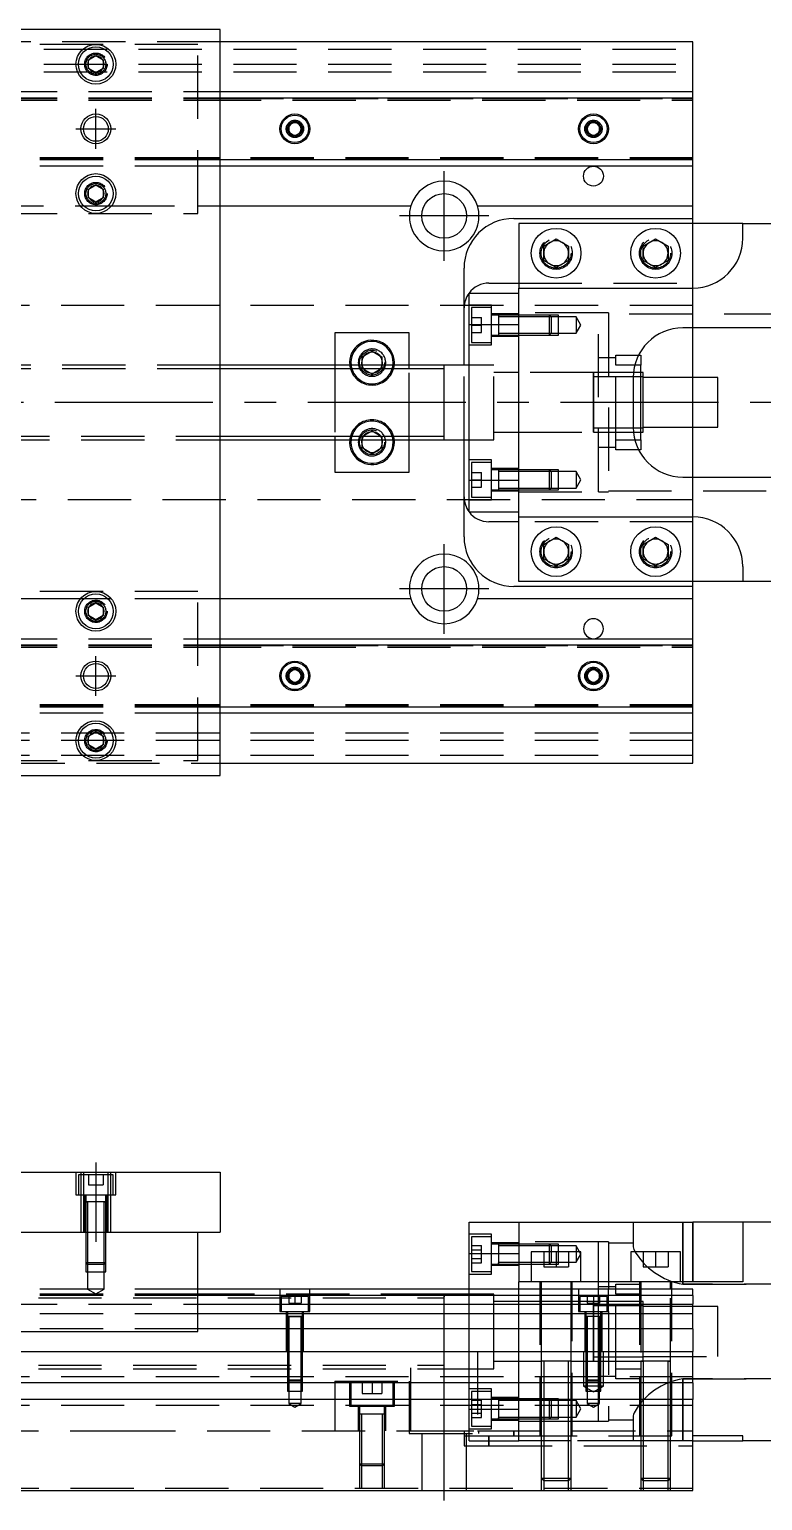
# Model space of a CAD drawing. Extents: x -11 to 542, y -256 to 77.
# Drawn here: x 206.6 to 354, y -220.8 to 75 of the extents above; entities that cross this region are included whole.
import ezdxf

# ---------------------------------------------------------------- set-up
doc = ezdxf.new("R2010")
doc.units = 0
doc.linetypes.add('CENTER', pattern=[50.8, 31.75, -6.35, 6.35, -6.35])
doc.linetypes.add('DASHED', pattern=[19.05, 12.7, -6.35])
doc.layers.get('0').update_dxf_attribs({"linetype": 'CONTINUOUS'})
doc.layers.add('CENTER', color=1, linetype='CENTER')

msp = doc.modelspace()

# ---------------------------------------------------------------- linework, layer by layer
at = {"color": 7, "linetype": 'CONTINUOUS'}
for p, q in [((245, 75), (95, 75)), ((245, -75), (245, 75)), ((340, 72.5), (245, 72.5)), ((340, 62.5), (340, 72.5)), ((218.5, 68.866026), (220, 69.73205)), ((218.5, 67.133974), (218.5, 68.866026)), ((220, 69.73205), (221.5, 68.866026)), ((221.5, 68.866026), (221.5, 67.133974)), ((220, 66.26795), (218.5, 67.133974)), ((221.5, 67.133974), (220, 66.26795)), ((245, 62.5), (340, 62.5)), ((340, 61.247728), (340, 62.5)), ((245, 61.247728), (340, 61.247728)), ((340, 48.752272), (340, 61.247728)), ((258.75, 55.721688), (260, 56.443376)), ((260, 56.443376), (261.25, 55.721688)), ((318.75, 55.721688), (320, 56.443376)), ((320, 56.443376), (321.25, 55.721688)), ((258.75, 54.278312), (258.75, 55.721688)), ((260, 53.556624), (258.75, 54.278312)), ((261.25, 54.278312), (260, 53.556624)), ((261.25, 55.721688), (261.25, 54.278312)), ((318.75, 54.278312), (318.75, 55.721688)), ((320, 53.556624), (318.75, 54.278312)), ((321.25, 54.278312), (320, 53.556624)), ((321.25, 55.721688), (321.25, 54.278312)), ((340, 48.752272), (245, 48.752272)), ((340, 47.5), (245, 47.5)), ((340, 47.5), (340, 48.752272)), ((340, 39.5), (340, 47.5)), ((218.5, 42.866026), (220, 43.73205)), ((218.5, 41.133974), (218.5, 42.866026)), ((220, 43.73205), (221.5, 42.866026)), ((221.5, 42.866026), (221.5, 41.133974)), ((220, 40.26795), (218.5, 41.133974)), ((221.5, 41.133974), (220, 40.26795)), ((245, 39.5), (283.291796, 39.5)), ((296.708204, 39.5), (340, 39.5)), ((340, 37), (340, 39.5)), ((304, 37), (340, 37)), ((305, 36), (305, 23)), ((350, 36), (305, 36)), ((340, 36), (340, 37)), ((350, 33), (350, 36)), ((350, 36), (373, 36)), ((310, 31.443376), (312.5, 32.886752)), ((312.5, 32.886752), (315, 31.443376)), ((330, 31.443376), (332.5, 32.886752)), ((332.5, 32.886752), (335, 31.443376)), ((310, 28.556624), (310, 31.443376)), ((315, 31.443376), (315, 28.556624)), ((330, 28.556624), (330, 31.443376)), ((335, 31.443376), (335, 28.556624)), ((294, 7.5), (294, 27)), ((312.5, 27.113248), (310, 28.556624)), ((315, 28.556624), (312.5, 27.113248)), ((332.5, 27.113248), (330, 28.556624)), ((335, 28.556624), (332.5, 27.113248)), ((299, 24), (305, 24)), ((295, 22), (305, 22)), ((295, 15.652476), (295, 22)), ((305, 15.652476), (305, 23)), ((305, 23), (340, 23)), ((295, 15.652476), (305, 15.652476)), ((295, -15.652476), (295, 15.652476)), ((305, -15.652476), (305, 15.652476)), ((305, -15.652476), (305, 15.652476)), ((363, 15), (338, 15)), ((340, 5), (340, 15)), ((283, 14), (268, 14)), ((268, 14), (268, 7.5)), ((283, 7.5), (283, 14)), ((273.5, 9.1547), (275.5, 10.309402)), ((273.5, 7.5), (273.5, 9.1547)), ((275.5, 10.309402), (277.5, 9.1547)), ((277.5, 9.1547), (277.5, 7.5)), ((329.069714, 9.5), (329.5, 9.5)), ((329.5, 9.5), (329.5, 7.5)), ((290, 7.5), (245, 7.5)), ((290, 7.5), (289.995, 7.5)), ((290, -7.500006), (290, 7.500006)), ((290.005, 7.5), (290, 7.5)), ((295, 7.5), (290, 7.5)), ((290, -6.951128), (290, 6.951128)), ((329.5, 7.5), (328.317542, 7.5)), ((329.5, -7.5), (329.5, 7.5)), ((330, 6), (329.5, 6)), ((330, -6), (330, 6)), ((328, 5), (328, -5)), ((329.5, 5.125), (328.000782, 5.125)), ((330, 5.125), (329.5, 5.125)), ((345, 5), (330, 5)), ((345, -5), (345, 5)), ((328.000782, -5.125), (329.5, -5.125)), ((329.5, -5.125), (330, -5.125)), ((330, -5), (345, -5)), ((340, -15), (340, -5)), ((245, -7.5), (290, -7.5)), ((268, -7.5), (268, -14)), ((273.5, -9.1547), (273.5, -7.5)), ((277.5, -7.5), (277.5, -9.1547)), ((283, -14), (283, -7.5)), ((289.995, -7.5), (290, -7.5)), ((290, -7.5), (290.005, -7.5)), ((290, -7.5), (295, -7.5)), ((294, -27), (294, -7.5)), ((328.317542, -7.5), (329.5, -7.5)), ((329.5, -6), (330, -6)), ((329.5, -7.5), (329.5, -9.5)), ((275.5, -10.309402), (273.5, -9.1547)), ((277.5, -9.1547), (275.5, -10.309402)), ((329.5, -9.5), (329.069714, -9.5)), ((268, -14), (283, -14)), ((295, -15.652476), (305, -15.652476)), ((295, -22), (295, -15.652476)), ((305, -23), (305, -15.652476)), ((338, -15), (363, -15)), ((295, -22), (305, -22)), ((305, -23), (340, -23)), ((305, -36), (305, -23)), ((305, -24), (299, -24)), ((310, -28.556624), (312.5, -27.113248)), ((310, -31.443376), (310, -28.556624)), ((312.5, -27.113248), (315, -28.556624)), ((315, -28.556624), (315, -31.443376)), ((330, -28.556624), (332.5, -27.113248)), ((330, -31.443376), (330, -28.556624)), ((332.5, -27.113248), (335, -28.556624)), ((335, -28.556624), (335, -31.443376)), ((312.5, -32.886752), (310, -31.443376)), ((315, -31.443376), (312.5, -32.886752)), ((332.5, -32.886752), (330, -31.443376)), ((335, -31.443376), (332.5, -32.886752)), ((350, -33), (350, -36)), ((340, -37), (304, -37)), ((350, -36), (305, -36)), ((340, -37), (340, -36)), ((340, -39.5), (340, -37)), ((373, -36), (350, -36)), ((218.5, -41.133974), (220, -40.26795)), ((218.5, -42.866026), (218.5, -41.133974)), ((220, -40.26795), (221.5, -41.133974)), ((221.5, -41.133974), (221.5, -42.866026)), ((283.291796, -39.5), (245, -39.5)), ((340, -39.5), (296.708204, -39.5)), ((340, -47.5), (340, -39.5)), ((220, -43.73205), (218.5, -42.866026)), ((221.5, -42.866026), (220, -43.73205)), ((245, -47.5), (340, -47.5)), ((245, -48.752272), (340, -48.752272)), ((340, -48.752272), (340, -47.5)), ((340, -61.247728), (340, -48.752272)), ((258.75, -54.278312), (260, -53.556624)), ((258.75, -55.721688), (258.75, -54.278312)), ((260, -56.443376), (258.75, -55.721688)), ((260, -53.556624), (261.25, -54.278312)), ((261.25, -55.721688), (260, -56.443376)), ((261.25, -54.278312), (261.25, -55.721688)), ((318.75, -54.278312), (320, -53.556624)), ((318.75, -55.721688), (318.75, -54.278312)), ((320, -56.443376), (318.75, -55.721688)), ((320, -53.556624), (321.25, -54.278312)), ((321.25, -55.721688), (320, -56.443376)), ((321.25, -54.278312), (321.25, -55.721688)), ((340, -61.247728), (245, -61.247728)), ((340, -62.5), (340, -61.247728)), ((340, -62.5), (245, -62.5)), ((340, -72.5), (340, -62.5)), ((218.5, -67.133974), (220, -66.26795)), ((218.5, -68.866026), (218.5, -67.133974)), ((220, -66.26795), (221.5, -67.133974)), ((221.5, -67.133974), (221.5, -68.866026)), ((220, -69.73205), (218.5, -68.866026)), ((221.5, -68.866026), (220, -69.73205)), ((245, -72.5), (340, -72.5)), ((95, -75), (245, -75)), ((95, -154.8), (245, -154.8)), ((245, -154.8), (245, -166.8)), ((295, -164.8), (305, -164.8)), ((295, -171.147524), (295, -164.8)), ((305, -164.8), (305, -176.8)), ((305, -164.8), (340, -164.8)), ((340, -176.8), (340, -164.8)), ((350, -164.8), (340, -164.8)), ((350, -164.8), (350, -176.8)), ((373, -164.8), (350, -164.8)), ((95, -166.8), (245, -166.8)), ((240.5, -186.8), (240.5, -166.8)), ((295, -171.147524), (305, -171.147524)), ((295, -178.3), (295, -171.147524)), ((317.5, -170.8), (307.5, -170.8)), ((307.5, -170.8), (307.5, -176.8)), ((317.5, -176.8), (317.5, -170.8)), ((337.5, -170.8), (327.5, -170.8)), ((327.5, -170.8), (327.5, -176.8)), ((337.5, -176.8), (337.5, -170.8)), ((305, -178.3), (305, -176.8)), ((350, -176.8), (305, -176.8)), ((340, -178.3), (240.5, -178.3)), ((340, -179.552272), (240.5, -179.552272)), ((290, -186.8), (290, -179.299994)), ((290, -194.300006), (290, -179.299994)), ((290, -190.8), (290, -180.05)), ((340, -179.552272), (340, -178.3)), ((340, -179.552272), (340, -181.32668)), ((240.5, -181.32668), (340, -181.32668)), ((340, -183.223076), (240.5, -183.223076)), ((320, -186.8), (320, -180.799994)), ((320, -192.800006), (320, -180.799994)), ((320, -181.675), (320, -182.8)), ((321, -181.675), (320, -181.675)), ((322.75, -181.675), (321, -181.675)), ((324.5, -181.675), (322.75, -181.675)), ((329.5, -181.675), (324.5, -181.675)), ((330, -181.675), (329.5, -181.675)), ((340, -183.223076), (340, -181.32668)), ((340, -186.277372), (340, -183.223076)), ((340, -186.277372), (240.5, -186.277372)), ((340, -186.277372), (340, -190.8)), ((199.5, -186.8), (240.5, -186.8)), ((0, -190.8), (340, -190.8)), ((290, -193.55), (290, -190.8)), ((320, -191.925), (330, -191.925)), ((340, -197.1), (340, -190.8)), ((290, -194.300006), (290, -193.55)), ((335.500006, -192.8), (329.499994, -192.8)), ((335.500006, -192.8), (329.499994, -192.8)), ((340, -197.1), (0, -197.1)), ((340, -197.1), (340, -200.5)), ((340, -200.5), (0, -200.5)), ((340, -218.8), (340, -200.5)), ((350, -207.8), (340, -207.8)), ((340, -208.8), (350, -208.8)), ((350, -208.8), (350, -207.8)), ((373, -208.8), (350, -208.8)), ((0, -218.8), (340, -218.8))]:
    msp.add_line(p, q, dxfattribs=at)
at = {"color": 3, "linetype": 'DASHED'}
for p, q in [((0, 71), (340, 71)), ((245, 72.5), (181.999994, 72.5)), ((240.5, 72), (199.5, 72)), ((240.5, 38), (240.5, 72)), ((221.973226, 68.326156), (222, 68)), ((0, 68), (340, 68)), ((0, 66.5), (340, 66.5)), ((199.5, 62.5), (240.5, 62.5)), ((240.5, 62.5), (245, 62.5)), ((199.5, 61.247728), (240.5, 61.247728)), ((199.5, 61.1147), (240.5, 61.1147)), ((199.5, 61.1), (240.5, 61.1)), ((199.5, 60.8), (240.5, 60.8)), ((240.5, 61.247728), (245, 61.247728)), ((240.5, 61.1147), (245, 61.1147)), ((240.5, 61.1), (340, 61.1)), ((240.5, 60.8), (340, 60.8)), ((245, 61.1147), (340, 61.1147)), ((261.477374, 55.25955), (261.5, 55)), ((318.5, 55), (318.52041, 55.24661)), ((240.5, 49.2), (199.5, 49.2)), ((240.5, 48.9), (199.5, 48.9)), ((240.5, 48.8853), (199.5, 48.8853)), ((240.5, 48.752272), (199.5, 48.752272)), ((240.5, 47.5), (199.5, 47.5)), ((340, 49.2), (240.5, 49.2)), ((340, 48.9), (240.5, 48.9)), ((245, 48.8853), (240.5, 48.8853)), ((245, 48.752272), (240.5, 48.752272)), ((245, 47.5), (240.5, 47.5)), ((340, 48.8853), (245, 48.8853)), ((218, 42), (218.030168, 42.346066)), ((177.745967, 39.5), (216.877502, 39.5)), ((216.877502, 39.5), (217.55051, 39.5)), ((217.55051, 39.5), (222.44949, 39.5)), ((222.44949, 39.5), (223.122498, 39.5)), ((223.122498, 39.5), (240.5, 39.5)), ((240.5, 39.5), (245, 39.5)), ((199.5, 38), (240.5, 38)), ((340, 24), (340, 36)), ((309.5, 30), (309.520026, 30.346056)), ((329.5, 30), (329.520026, 30.346056)), ((305, 24), (340, 24)), ((340, 23), (340, 24)), ((305, 15.652476), (305, 22)), ((340, 15), (340, 23)), ((340, 19.5), (61.969694, 19.5)), ((299.5, 19.55635), (295, 19.55635)), ((295.5, 19.05635), (295.5, 12.05635)), ((299.5, 19.05635), (295.5, 19.05635)), ((299.5, 11.55635), (299.5, 19.55635)), ((305, 17.80635), (299.5, 17.80635)), ((321, 18), (305, 18)), ((321, -18), (321, 18)), ((323, 18), (321, 18)), ((323, 18), (323, -18)), ((378, 17.75), (323, 17.75)), ((295.5, 17.05635), (297.5, 17.05635)), ((295.5, 15.55635), (297.5, 15.55635)), ((297.5, 15.55635), (297.5, 17.05635)), ((297.5, 14.05635), (297.5, 15.55635)), ((300.9, 17.55635), (299.5, 17.55635)), ((300.9, 17.55635), (300.895, 17.55635)), ((300.9, 17.556354), (300.9, 13.556344)), ((300.9, 17.556354), (300.9, 13.556344)), ((300.9, 17.55635), (300.9, 17.339888)), ((300.905, 17.55635), (300.9, 17.55635)), ((305, 17.55635), (300.9, 17.55635)), ((300.9, 17.339888), (300.9, 13.77281)), ((305, 17.20635), (300.9, 17.20635)), ((311.15, 17.55635), (305, 17.55635)), ((311.150006, 17.556344), (305, 17.556344)), ((311.5, 17.20635), (305, 17.20635)), ((311.15, 13.55635), (311.15, 17.55635)), ((311.5, 17.20635), (311.15, 17.55635)), ((313, 17.556344), (311.150006, 17.556344)), ((311.5, 17.20635), (311.5, 13.90635)), ((313, 17.20635), (311.5, 17.20635)), ((313, 13.556354), (313, 17.556344)), ((316.5, 17.20635), (313, 17.20635)), ((316.5, 17.20635), (316.5, 13.90635)), ((317.452628, 15.55635), (316.5, 17.20635)), ((316.5, 13.90635), (317.452628, 15.55635)), ((295.5, 14.05635), (297.5, 14.05635)), ((295.5, 12.05635), (299.5, 12.05635)), ((299.5, 13.55635), (300.9, 13.55635)), ((299.5, 13.30635), (305, 13.30635)), ((300.895, 13.55635), (300.9, 13.55635)), ((300.9, 13.90635), (305, 13.90635)), ((300.9, 13.77281), (300.9, 13.55635)), ((300.9, 13.55635), (300.905, 13.55635)), ((300.9, 13.55635), (305, 13.55635)), ((305, 13.90635), (311.5, 13.90635)), ((305, 13.556354), (311.150006, 13.556354)), ((305, 13.55635), (311.15, 13.55635)), ((311.15, 13.55635), (311.5, 13.90635)), ((311.150006, 13.556354), (313, 13.556354)), ((311.5, 13.90635), (313, 13.90635)), ((313, 13.90635), (316.5, 13.90635)), ((295, 11.55635), (299.5, 11.55635)), ((324.5, 9), (321, 9)), ((324.5, 9.5), (329.069714, 9.5)), ((324.5, 7.5), (324.5, 9.5)), ((245, 7.5), (198, 7.5)), ((245, 6.75), (198, 6.75)), ((268, 7.5), (268, 6.75)), ((268, 6.75), (268, -6.75)), ((273, 8), (273.018502, 8.303588)), ((273.5, 6.8453), (273.5, 7.5)), ((273.665064, 6.75), (273.5, 6.8453)), ((275.5, 5.690598), (273.665064, 6.75)), ((277.334936, 6.75), (275.5, 5.690598)), ((277.5, 6.8453), (277.334936, 6.75)), ((277.5, 7.5), (277.5, 6.8453)), ((283, 6.75), (283, 7.5)), ((283, -6.75), (283, 6.75)), ((290, 6.951128), (290, 7.5)), ((294, -7.5), (294, 7.5)), ((300, 7.5), (295, 7.5)), ((300, -7.5), (300, 7.5)), ((305, 6), (300, 6)), ((320.005, 6), (305, 6)), ((328.050126, 6), (319.995, 6)), ((320, -6.000006), (320, 6.000006)), ((320, 5.325034), (320, 6)), ((320, 6), (320, -5.999164)), ((324.5, -7.5), (324.5, 7.5)), ((328.317542, 7.5), (324.5, 7.5)), ((329.5, 6), (328.050126, 6)), ((328.000782, 5.125), (320, 5.125)), ((340, -5), (340, 5)), ((273.665064, -6.75), (275.5, -5.690598)), ((275.5, -5.690598), (277.334936, -6.75)), ((320, -5.125), (328.000782, -5.125)), ((320, -6), (320, -5.325218)), ((198, -6.75), (245, -6.75)), ((198, -7.5), (245, -7.5)), ((268, -6.75), (268, -7.5)), ((273, -8), (273.018502, -7.696412)), ((273.5, -6.8453), (273.665064, -6.75)), ((273.5, -7.5), (273.5, -6.8453)), ((277.334936, -6.75), (277.5, -6.8453)), ((277.5, -6.8453), (277.5, -7.5)), ((283, -7.5), (283, -6.75)), ((290, -7.5), (290, -6.951128)), ((295, -7.5), (300, -7.5)), ((300, -6), (305, -6)), ((305, -6), (320.005, -6)), ((319.995, -6), (328.050126, -6)), ((320, -5.999164), (320, -6)), ((324.5, -7.5), (328.317542, -7.5)), ((324.5, -9.5), (324.5, -7.5)), ((328.050126, -6), (329.5, -6)), ((299.5, -11.55635), (295, -11.55635)), ((299.5, -19.55635), (299.5, -11.55635)), ((321, -9), (324.5, -9)), ((329.069714, -9.5), (324.5, -9.5)), ((295.5, -12.05635), (295.5, -19.05635)), ((299.5, -12.05635), (295.5, -12.05635)), ((295.5, -14.05635), (297.5, -14.05635)), ((297.5, -15.55635), (297.5, -14.05635)), ((305, -13.30635), (299.5, -13.30635)), ((300.9, -13.55635), (299.5, -13.55635)), ((300.9, -13.55635), (300.895, -13.55635)), ((300.9, -13.556344), (300.9, -17.556354)), ((300.9, -13.556344), (300.9, -17.556354)), ((300.9, -13.55635), (300.9, -13.77281)), ((300.905, -13.55635), (300.9, -13.55635)), ((305, -13.55635), (300.9, -13.55635)), ((300.9, -13.77281), (300.9, -17.339888)), ((305, -13.90635), (300.9, -13.90635)), ((311.15, -13.55635), (305, -13.55635)), ((311.15, -13.556352), (305, -13.556354)), ((311.5, -13.90635), (305, -13.90635)), ((311.15, -17.55635), (311.15, -13.55635)), ((311.5, -13.90635), (311.15, -13.55635)), ((313, -13.556354), (311.15, -13.556352)), ((311.5, -13.90635), (311.5, -17.20635)), ((313, -13.90635), (311.5, -13.90635)), ((313, -17.556344), (313, -13.556354)), ((316.5, -13.90635), (313, -13.90635)), ((316.5, -13.90635), (316.5, -17.20635)), ((317.452628, -15.55635), (316.5, -13.90635)), ((295.5, -15.55635), (297.5, -15.55635)), ((295.5, -17.05635), (297.5, -17.05635)), ((297.5, -17.05635), (297.5, -15.55635)), ((299.5, -17.55635), (300.9, -17.55635)), ((300.895, -17.55635), (300.9, -17.55635)), ((300.9, -17.20635), (305, -17.20635)), ((300.9, -17.339888), (300.9, -17.55635)), ((300.9, -17.55635), (300.905, -17.55635)), ((300.9, -17.55635), (305, -17.55635)), ((305, -22), (305, -15.652476)), ((305, -17.20635), (311.5, -17.20635)), ((305, -17.556344), (311.15, -17.556346)), ((305, -17.55635), (311.15, -17.55635)), ((311.15, -17.55635), (311.5, -17.20635)), ((311.15, -17.556346), (313, -17.556344)), ((311.5, -17.20635), (313, -17.20635)), ((313, -17.20635), (316.5, -17.20635)), ((316.5, -17.20635), (317.452628, -15.55635)), ((340, -23), (340, -15)), ((61.969694, -19.5), (340, -19.5)), ((295, -19.55635), (299.5, -19.55635)), ((295.5, -19.05635), (299.5, -19.05635)), ((299.5, -17.80635), (305, -17.80635)), ((305, -18), (321, -18)), ((321, -18), (323, -18)), ((323, -17.75), (378, -17.75)), ((340, -24), (340, -23)), ((340, -24), (305, -24)), ((340, -36), (340, -24)), ((309.5, -30), (309.520026, -29.653944)), ((329.5, -30), (329.520026, -29.653944)), ((240.5, -38), (199.5, -38)), ((240.5, -72), (240.5, -38)), ((216.877502, -39.5), (177.745967, -39.5)), ((217.55051, -39.5), (216.877502, -39.5)), ((222.44949, -39.5), (217.55051, -39.5)), ((223.122498, -39.5), (222.44949, -39.5)), ((240.5, -39.5), (223.122498, -39.5)), ((245, -39.5), (240.5, -39.5)), ((221.973226, -41.673844), (222, -42)), ((199.5, -47.5), (240.5, -47.5)), ((199.5, -48.752272), (240.5, -48.752272)), ((199.5, -48.8853), (240.5, -48.8853)), ((199.5, -48.9), (240.5, -48.9)), ((199.5, -49.2), (240.5, -49.2)), ((240.5, -47.5), (245, -47.5)), ((240.5, -48.752272), (245, -48.752272)), ((240.5, -48.8853), (245, -48.8853)), ((240.5, -48.9), (340, -48.9)), ((240.5, -49.2), (340, -49.2)), ((245, -48.8853), (340, -48.8853)), ((261.477374, -54.74045), (261.5, -55)), ((321.477374, -54.74045), (321.5, -55)), ((240.5, -60.8), (199.5, -60.8)), ((240.5, -61.1), (199.5, -61.1)), ((240.5, -61.1147), (199.5, -61.1147)), ((240.5, -61.247728), (199.5, -61.247728)), ((340, -60.8), (240.5, -60.8)), ((340, -61.1), (240.5, -61.1)), ((245, -61.1147), (240.5, -61.1147)), ((245, -61.247728), (240.5, -61.247728)), ((340, -61.1147), (245, -61.1147)), ((240.5, -62.5), (199.5, -62.5)), ((245, -62.5), (240.5, -62.5)), ((340, -66.5), (0, -66.5)), ((340, -68), (0, -68)), ((221.973226, -67.673844), (222, -68)), ((340, -71), (0, -71)), ((181.999994, -72.5), (245, -72.5)), ((199.5, -72), (240.5, -72)), ((216, -154.8), (216, -159.3)), ((223.5, -155.3), (216.5, -155.3)), ((216.5, -155.3), (216.5, -159.3)), ((217.000006, -154.8), (217.000006, -155.3)), ((217.000006, -155.3), (217.000006, -159.3)), ((217.5, -154.8), (217.5, -166.8)), ((218.5, -155.3), (218.5, -157.3)), ((220, -155.3), (220, -157.3)), ((221.5, -155.3), (221.5, -157.3)), ((222.5, -166.8), (222.5, -154.8)), ((222.999994, -155.3), (222.999994, -154.8)), ((222.999994, -159.3), (222.999994, -155.3)), ((223.5, -159.3), (223.5, -155.3)), ((224, -159.3), (224, -154.8)), ((216, -159.3), (224, -159.3)), ((217.000006, -159.3), (217.000006, -166.8)), ((217.75, -159.3), (217.75, -166.8)), ((218, -159.3), (218, -160.7)), ((218.5, -157.3), (220, -157.3)), ((220, -157.3), (221.5, -157.3)), ((222, -160.7), (222, -159.3)), ((222.25, -166.8), (222.25, -159.3)), ((222.999994, -166.8), (222.999994, -159.3)), ((222.000006, -160.7), (217.999994, -160.7)), ((222.000006, -160.7), (217.999994, -160.7)), ((222.000006, -160.7), (217.999994, -160.7)), ((222.000006, -160.7), (217.999994, -160.7)), ((218, -160.695), (218, -160.7)), ((218, -160.7), (218.216462, -160.7)), ((218.216708, -160.7), (218, -160.7)), ((218, -160.7), (218, -160.705)), ((218, -160.7), (218, -166.8)), ((221.783332, -160.7), (218.216708, -160.7)), ((218.35, -160.7), (218.35, -166.8)), ((221.65, -166.8), (221.65, -160.7)), ((222, -160.7), (221.783332, -160.7)), ((221.783538, -160.7), (222, -160.7)), ((222, -160.7), (222, -160.695)), ((222, -160.705), (222, -160.7)), ((222, -166.8), (222, -160.7)), ((328, -164.8), (328, -169.768778)), ((338, -177.309874), (338, -164.8)), ((338, -164.8), (338, -176.8)), ((340, -164.8), (340, -176.8)), ((218, -166.8), (218, -172.95)), ((218.000006, -166.8), (218.000006, -172.950006)), ((218.35, -166.8), (218.35, -173.3)), ((221.65, -173.3), (221.65, -166.8)), ((221.999994, -172.950006), (221.999994, -166.8)), ((222, -172.95), (222, -166.8)), ((299.5, -167.24365), (295, -167.24365)), ((295.5, -167.74365), (295.5, -171.24365)), ((299.5, -167.74365), (295.5, -167.74365)), ((299.5, -175.24365), (299.5, -167.24365)), ((295.5, -169.5116), (297.5, -169.5116)), ((295.5, -170.377626), (297.5, -170.377626)), ((295.5, -171.24365), (295.5, -174.74365)), ((297.5, -170.377626), (297.5, -169.5116)), ((297.5, -172.109676), (297.5, -170.377626)), ((305, -168.99365), (299.5, -168.99365)), ((300.9, -169.24365), (299.5, -169.24365)), ((300.9, -169.24365), (300.895, -169.24365)), ((300.9, -169.243646), (300.9, -173.243656)), ((300.9, -169.243646), (300.9, -169.59365)), ((300.9, -169.24365), (300.9, -169.460318)), ((305, -169.24365), (300.9, -169.24365)), ((300.905, -169.24365), (300.9, -169.24365)), ((300.9, -169.460318), (300.9, -171.24365)), ((300.9, -169.59365), (300.9, -171.110606)), ((305, -169.59365), (300.9, -169.59365)), ((300.9, -171.110606), (300.9, -171.376696)), ((300.9, -171.24365), (300.9, -173.243656)), ((300.9, -171.24365), (300.9, -173.026942)), ((300.9, -171.376696), (300.9, -172.89365)), ((321, -168.8), (305, -168.8)), ((311.15, -169.24365), (305, -169.24365)), ((311.15, -169.243654), (305, -169.243656)), ((311.5, -169.59365), (305, -169.59365)), ((310, -170.8), (310, -173.8)), ((311.15, -170.8), (311.15, -169.24365)), ((311.5, -169.59365), (311.15, -169.24365)), ((313, -169.243656), (311.15, -169.243654)), ((311.15, -171.24365), (311.15, -170.8)), ((311.15, -173.24365), (311.15, -171.24365)), ((311.5, -169.59365), (311.5, -170.8)), ((313, -169.59365), (311.5, -169.59365)), ((311.5, -170.8), (311.5, -171.24365)), ((311.5, -171.24365), (311.5, -172.89365)), ((312.5, -170.8), (312.5, -173.8)), ((313, -170.8), (313, -169.243656)), ((316.5, -169.59365), (313, -169.59365)), ((313, -173.243646), (313, -170.8)), ((315, -170.8), (315, -173.8)), ((316.5, -169.59365), (316.5, -172.89365)), ((317.452628, -171.24365), (316.5, -169.59365)), ((316.5, -172.89365), (317.452628, -171.24365)), ((321, -176.8), (321, -168.8)), ((323, -168.8), (321, -168.8)), ((323, -168.8), (323, -178.3)), ((328, -169.05), (323, -169.05)), ((328, -169.768778), (328.034792, -170.0357)), ((328.034792, -170.0357), (328.13642, -170.341226)), ((330, -170.8), (330, -173.8)), ((332.5, -170.8), (332.5, -173.8)), ((335, -170.8), (335, -173.8)), ((218, -172.95), (222, -172.95)), ((218, -172.95), (218.35, -173.3)), ((218.000006, -172.950006), (218.000006, -174.8)), ((221.65, -173.3), (218.35, -173.3)), ((218.35, -173.3), (218.35, -174.8)), ((221.65, -173.3), (222, -172.95)), ((221.65, -174.8), (221.65, -173.3)), ((221.999994, -174.8), (221.999994, -172.950006)), ((295.5, -172.109676), (297.5, -172.109676)), ((295.5, -172.975702), (297.5, -172.975702)), ((297.5, -172.975702), (297.5, -172.109676)), ((299.5, -173.24365), (300.905, -173.24365)), ((299.5, -173.49365), (305, -173.49365)), ((300.895, -173.24365), (305, -173.24365)), ((300.9, -172.89365), (300.9, -173.243656)), ((300.9, -172.89365), (305, -172.89365)), ((300.9, -173.026942), (300.9, -173.24365)), ((300.9, -173.026942), (300.9, -173.24365)), ((300.9, -173.24365), (300.9, -173.026984)), ((305, -172.89365), (307.5, -172.89365)), ((305, -173.243646), (307.5, -173.243646)), ((305, -173.24365), (307.5, -173.24365)), ((307.5, -172.89365), (311.5, -172.89365)), ((307.5, -173.243646), (311.15, -173.243648)), ((307.5, -173.24365), (311.15, -173.24365)), ((310, -173.8), (312.5, -173.8)), ((311.15, -173.24365), (311.5, -172.89365)), ((311.15, -173.243648), (313, -173.243646)), ((311.5, -172.89365), (313, -172.89365)), ((312.5, -173.8), (315, -173.8)), ((313, -172.89365), (316.5, -172.89365)), ((330, -173.8), (332.5, -173.8)), ((332.5, -173.8), (335, -173.8)), ((218.000006, -174.8), (221.999994, -174.8)), ((218.35, -174.8), (218.35, -178.3)), ((221.65, -178.3), (221.65, -174.8)), ((295, -175.24365), (299.5, -175.24365)), ((295.5, -174.74365), (299.5, -174.74365)), ((309.25, -176.8), (309.25, -207.8)), ((309.5, -176.8), (309.5, -178.3)), ((315.5, -178.3), (315.5, -176.8)), ((315.75, -207.8), (315.75, -176.8)), ((321, -178.3), (321, -176.8)), ((324.5, -177.3), (329.5, -177.3)), ((324.5, -178.3), (324.5, -177.3)), ((329.25, -176.8), (329.25, -207.8)), ((329.5, -176.8), (329.5, -178.3)), ((335.5, -178.3), (335.5, -176.8)), ((335.75, -207.8), (335.75, -176.8)), ((338, -176.8), (338, -177.309874)), ((338, -177.309874), (363, -177.309874)), ((363, -177.309874), (338, -177.309874)), ((37, -180.05), (290.005, -180.05)), ((240.5, -178.3), (196.65, -178.3)), ((240.5, -179.552272), (199.5, -179.552272)), ((240.5, -179.3), (202, -179.3)), ((221.65, -178.3), (218.35, -178.3)), ((218.35, -178.3), (220, -179.252628)), ((220, -179.252628), (221.65, -178.3)), ((290.005, -179.3), (240.5, -179.3)), ((257, -178.3), (257, -182.8)), ((262.75, -179.8), (257.25, -179.8)), ((257.25, -179.8), (257.25, -182.8)), ((258.75, -179.8), (258.75, -181.1)), ((260, -179.8), (260, -181.1)), ((261.25, -179.8), (261.25, -181.1)), ((262.75, -182.8), (262.75, -179.8)), ((263, -182.8), (263, -178.3)), ((295, -179.3), (289.995, -179.3)), ((290, -179.3), (290, -179.849038)), ((290, -179.848872), (290, -179.3)), ((290, -186.599934), (290, -179.848872)), ((295, -190.8), (295, -178.3)), ((300, -179.3), (295, -179.3)), ((300, -186.8), (300, -179.3)), ((305, -190.8), (305, -178.3)), ((309.5, -178.3), (309.5, -190.8)), ((315.5, -190.8), (315.5, -178.3)), ((317, -178.3), (317, -182.8)), ((322.75, -179.8), (317.25, -179.8)), ((317.25, -179.8), (317.25, -182.8)), ((318.75, -179.8), (318.75, -181.1)), ((320, -179.8), (320, -181.1)), ((324.5, -177.8), (321, -177.8)), ((321, -179.8), (321, -178.3)), ((321, -182.8), (321, -179.8)), ((321.25, -179.8), (321.25, -181.1)), ((322.75, -182.8), (322.75, -179.8)), ((323, -182.8), (323, -178.3)), ((324.5, -179.3), (324.5, -178.3)), ((324.5, -194.3), (324.5, -179.3)), ((329.5, -179.3), (324.5, -179.3)), ((329.5, -178.3), (329.5, -192.805)), ((335.5, -192.805), (335.5, -178.3)), ((199.5, -181.32668), (240.5, -181.32668)), ((240.5, -183.223076), (199.5, -183.223076)), ((257, -182.8), (263, -182.8)), ((258.25, -182.8), (258.25, -190.8)), ((258.5, -182.8), (258.5, -183.8)), ((258.75, -181.1), (260, -181.1)), ((260, -181.1), (261.25, -181.1)), ((261.5, -183.8), (261.5, -182.8)), ((261.75, -190.8), (261.75, -182.8)), ((305, -180.8), (300, -180.8)), ((309.5, -180.8), (305, -180.8)), ((315.5, -180.8), (309.5, -180.8)), ((317.25, -180.8), (315.5, -180.8)), ((317, -182.8), (323, -182.8)), ((320.005, -180.8), (317.25, -180.8)), ((318.25, -182.8), (318.25, -190.8)), ((318.5, -182.8), (318.5, -183.8)), ((318.75, -181.1), (320, -181.1)), ((321, -180.8), (319.995, -180.8)), ((320, -180.8), (320, -182.799258)), ((320, -181.474966), (320, -180.8)), ((320, -181.1), (321.25, -181.1)), ((320, -182.799258), (320, -183.799914)), ((320, -182.8), (320, -183.799788)), ((322.75, -180.8), (321, -180.8)), ((321, -183.799304), (321, -182.8)), ((321.5, -183.8), (321.5, -182.8)), ((321.75, -190.8), (321.75, -182.8)), ((324.5, -180.8), (322.75, -180.8)), ((323, -182.8), (323, -204.8)), ((329.5, -180.8), (324.5, -180.8)), ((330, -180.8), (329.5, -180.8)), ((330, -186.8), (330, -180.8)), ((335.5, -181.8), (330, -181.8)), ((340, -181.8), (335.5, -181.8)), ((345, -181.8), (340, -181.8)), ((345, -186.8), (345, -181.8)), ((240.5, -186.277372), (199.5, -186.277372)), ((261.500006, -183.8), (258.499994, -183.8)), ((259.998804, -183.8), (258.499994, -183.8)), ((261.500006, -183.8), (258.499994, -183.8)), ((258.5, -183.795), (258.5, -183.8)), ((258.5, -183.8), (258.62467, -183.8)), ((258.624678, -183.8), (258.5, -183.8)), ((258.5, -183.8), (258.5, -183.805)), ((258.5, -183.8), (258.5, -190.8)), ((258.62467, -183.8), (261.375392, -183.8)), ((259.998804, -183.8), (258.624678, -183.8)), ((258.75, -183.8), (258.75, -190.8)), ((261.500006, -183.8), (259.998804, -183.8)), ((261.37533, -183.8), (259.998804, -183.8)), ((261.25, -190.8), (261.25, -183.8)), ((261.5, -183.8), (261.37533, -183.8)), ((261.375392, -183.8), (261.5, -183.8)), ((261.5, -183.8), (261.5, -183.795)), ((261.5, -183.805), (261.5, -183.8)), ((261.5, -190.8), (261.5, -183.8)), ((320, -183.8), (318.499994, -183.8)), ((318.5, -183.795), (318.5, -183.8)), ((318.624678, -183.8), (318.5, -183.8)), ((318.5, -183.8), (318.5, -183.805)), ((318.5, -183.8), (318.5, -190.8)), ((319.998804, -183.8), (318.624678, -183.8)), ((318.75, -183.8), (318.75, -190.8)), ((321.37533, -183.8), (319.998804, -183.8)), ((320, -183.799788), (320, -191.925)), ((320, -183.799914), (320, -186.599974)), ((321.500006, -183.8), (320, -183.8)), ((321, -186.8), (321, -183.799304)), ((321.25, -190.8), (321.25, -183.8)), ((321.5, -183.8), (321.37533, -183.8)), ((321.5, -183.8), (321.5, -183.795)), ((321.5, -183.805), (321.5, -183.8)), ((321.5, -190.8), (321.5, -183.8)), ((290, -190.80023), (290, -186.599934)), ((300, -190.8), (300, -186.8)), ((320, -186.599974), (320, -192.799164)), ((321, -198.8), (321, -186.8)), ((330, -192.8), (330, -186.8)), ((345, -191.8), (345, -186.8)), ((258.5, -190.8), (258.5, -196.55)), ((258.500006, -190.8), (258.500002, -196.55)), ((258.75, -190.8), (258.75, -196.8)), ((261.25, -196.8), (261.25, -190.8)), ((261.499998, -196.55), (261.499994, -190.8)), ((261.5, -196.55), (261.5, -190.8)), ((283.291796, -206.8), (283.291796, -190.8)), ((290, -193.750962), (290, -190.80023)), ((295, -197.1), (295, -190.8)), ((296.708204, -190.8), (296.708204, -206.8)), ((300, -194.3), (300, -190.8)), ((305, -197.1), (305, -190.8)), ((309.5, -190.8), (309.5, -192.8)), ((315.5, -192.8), (315.5, -190.8)), ((318, -190.8), (318, -197.8)), ((318.5, -190.8), (318.5, -196.55)), ((318.500006, -190.8), (318.500006, -196.550006)), ((318.75, -190.8), (318.75, -196.8)), ((320, -192.800006), (320, -191.925)), ((321.25, -196.8), (321.25, -190.8)), ((321.499994, -196.550006), (321.499994, -190.8)), ((321.5, -196.55), (321.5, -190.8)), ((322, -197.8), (322, -190.8)), ((330, -191.8), (345, -191.8)), ((37, -193.55), (290.005, -193.55)), ((37, -194.3), (290.005, -194.3)), ((289.995, -194.3), (290, -194.3)), ((290, -194.299332), (290, -193.750962)), ((290, -194.3), (290, -194.299332)), ((290, -194.3), (290.005, -194.3)), ((290, -194.3), (295, -194.3)), ((295, -194.3), (300, -194.3)), ((300, -192.8), (305, -192.8)), ((305, -192.8), (309.39999, -192.8)), ((309.39999, -192.8), (309.5, -192.8)), ((315.500006, -192.8), (309.499994, -192.8)), ((309.5, -192.795), (309.5, -192.8)), ((309.849602, -192.8), (309.5, -192.8)), ((309.5, -192.8), (309.5, -197.1)), ((309.5, -192.8), (309.5, -192.805)), ((315.15035, -192.8), (309.849602, -192.8)), ((310, -192.8), (310, -197.1)), ((315, -197.1), (315, -192.8)), ((315.5, -192.8), (315.15035, -192.8)), ((315.5, -192.8), (315.5, -192.795)), ((315.5, -197.1), (315.5, -192.8)), ((315.5, -192.805), (315.5, -192.8)), ((315.5, -192.8), (315.60001, -192.8)), ((315.60001, -192.8), (320.005, -192.8)), ((319.995, -192.8), (329.39999, -192.8)), ((320, -192.799164), (320, -192.8)), ((320.005, -192.8), (329.5, -192.8)), ((324.5, -194.3), (329.5, -194.3)), ((324.5, -196.3), (324.5, -194.3)), ((329.39999, -192.8), (329.5, -192.8)), ((329.5, -192.795), (329.5, -200.5)), ((329.5, -192.8), (329.84965, -192.8)), ((329.849602, -192.8), (329.5, -192.8)), ((335.15035, -192.8), (329.849602, -192.8)), ((330, -192.8), (330, -200.5)), ((335, -200.5), (335, -192.8)), ((335.150204, -192.8), (335.5, -192.8)), ((335.5, -192.8), (335.15035, -192.8)), ((335.5, -200.5), (335.5, -192.795)), ((340, -195.95), (0, -195.95)), ((258.5, -196.55), (261.5, -196.55)), ((258.5, -196.55), (258.75, -196.8)), ((258.500002, -196.55), (258.500006, -197.1)), ((258.500006, -197.1), (258.500006, -198.8)), ((261.25, -196.8), (258.75, -196.8)), ((258.75, -196.8), (258.75, -198.8)), ((261.25, -196.8), (261.5, -196.55)), ((261.25, -198.8), (261.25, -196.8)), ((261.499994, -197.1), (261.499998, -196.55)), ((261.499994, -198.8), (261.499994, -197.1)), ((268, -196.8), (268, -197.1)), ((268, -196.8), (283, -196.8)), ((268, -197.1), (268, -200.5)), ((271, -196.8), (271, -201.8)), ((271.25, -196.8), (271.25, -197.1)), ((271.25, -197.1), (271.25, -200.5)), ((273.5, -196.8), (273.5, -199.3)), ((275.5, -196.8), (275.5, -199.3)), ((277.5, -196.8), (277.5, -199.3)), ((279.75, -197.1), (279.75, -196.8)), ((279.75, -200.5), (279.75, -197.1)), ((280, -201.8), (280, -196.8)), ((283, -196.8), (283, -197.1)), ((283, -197.1), (283, -200.5)), ((295, -200.5), (295, -197.1)), ((305, -200.5), (305, -197.1)), ((309.5, -197.1), (309.5, -200.5)), ((310, -197.1), (310, -200.5)), ((315, -200.5), (315, -197.1)), ((315.5, -200.5), (315.5, -197.1)), ((322, -197.8), (318, -197.8)), ((318, -197.8), (320, -198.9547)), ((318.5, -196.55), (321.5, -196.55)), ((318.5, -196.55), (318.75, -196.8)), ((318.500006, -196.550006), (318.500006, -197.1)), ((318.500006, -197.1), (318.500006, -198.8)), ((321.25, -196.8), (318.75, -196.8)), ((318.75, -196.8), (318.75, -198.8)), ((320, -198.9547), (322, -197.8)), ((321, -195.8), (324.5, -195.8)), ((321.25, -196.8), (321.5, -196.55)), ((321.25, -198.8), (321.25, -196.8)), ((321.499994, -197.1), (321.499994, -196.550006)), ((321.499994, -198.8), (321.499994, -197.1)), ((329.5, -196.3), (324.5, -196.3)), ((363, -196.290126), (338, -196.290126)), ((338, -196.290126), (363, -196.290126)), ((338, -208.8), (338, -196.290126)), ((338, -196.290126), (338, -200.5)), ((258.500006, -198.8), (261.499994, -198.8)), ((258.75, -198.8), (258.75, -201.3)), ((261.25, -201.3), (261.25, -198.8)), ((268, -200.5), (268, -206.8)), ((271.25, -200.5), (271.25, -201.8)), ((273.5, -199.3), (275.5, -199.3)), ((275.5, -199.3), (277.5, -199.3)), ((279.75, -201.8), (279.75, -200.5)), ((283, -200.5), (283, -206.8)), ((299.5, -198.35635), (295, -198.35635)), ((295, -202.452476), (295, -200.5)), ((295.5, -198.85635), (295.5, -200.5)), ((299.5, -198.85635), (295.5, -198.85635)), ((295.5, -200.5), (295.5, -202.35635)), ((295.5, -200.624298), (297.5, -200.624298)), ((297.5, -201.490324), (297.5, -200.624298)), ((299.5, -206.35635), (299.5, -198.35635)), ((305, -200.10635), (299.5, -200.10635)), ((300.9, -200.35635), (299.5, -200.35635)), ((300.9, -200.35635), (300.895, -200.35635)), ((300.9, -200.356344), (300.9, -204.356354)), ((300.9, -200.356344), (300.9, -200.5)), ((300.9, -200.356344), (300.9, -204.356354)), ((300.9, -200.35635), (300.9, -200.499586)), ((300.905, -200.35635), (300.9, -200.35635)), ((305, -200.35635), (300.9, -200.35635)), ((300.9, -200.499586), (300.9, -200.573016)), ((300.9, -200.5), (300.9, -200.70635)), ((300.9, -200.573016), (300.9, -202.35635)), ((300.9, -200.70635), (300.9, -202.223304)), ((305, -200.70635), (300.9, -200.70635)), ((309.5, -200.35635), (305, -200.35635)), ((309.5, -200.356354), (305, -200.356354)), ((305, -207.8), (305, -200.5)), ((309.5, -200.70635), (305, -200.70635)), ((310, -200.35635), (309.5, -200.35635)), ((310, -200.356354), (309.5, -200.356354)), ((309.5, -200.5), (309.5, -207.8)), ((310, -200.70635), (309.5, -200.70635)), ((311.15, -200.35635), (310, -200.35635)), ((311.15, -200.356352), (310, -200.356354)), ((310, -200.5), (310, -207.8)), ((311.5, -200.70635), (310, -200.70635)), ((311.15, -200.5), (311.15, -200.35635)), ((311.29365, -200.5), (311.15, -200.35635)), ((313, -200.356354), (311.15, -200.356352)), ((311.15, -202.35635), (311.15, -200.5)), ((311.5, -200.70635), (311.29365, -200.5)), ((311.5, -200.70635), (311.5, -202.35635)), ((313, -200.70635), (311.5, -200.70635)), ((313, -200.5), (313, -200.356354)), ((313, -204.356344), (313, -200.5)), ((316.5, -200.70635), (313, -200.70635)), ((315, -207.8), (315, -200.5)), ((315.5, -207.8), (315.5, -200.5)), ((316.5, -200.70635), (316.5, -204.00635)), ((317.452628, -202.35635), (316.5, -200.70635)), ((318.500006, -198.8), (321.499994, -198.8)), ((318.75, -198.8), (318.75, -201.3)), ((321, -200.5), (321, -198.8)), ((321, -204.8), (321, -200.5)), ((321.25, -201.3), (321.25, -198.8)), ((329.5, -200.5), (329.5, -207.8)), ((330, -200.5), (330, -207.8)), ((335, -207.8), (335, -200.5)), ((335.5, -207.8), (335.5, -200.5)), ((338, -200.5), (338, -207.8)), ((340, -201.65), (0, -201.65)), ((261.25, -201.3), (258.75, -201.3)), ((258.75, -201.3), (260, -202.021688)), ((260, -202.021688), (261.25, -201.3)), ((271, -201.8), (280, -201.8)), ((272.75, -201.8), (272.75, -206.8)), ((278.000006, -203.4), (272.999994, -203.4)), ((278.000006, -203.4), (272.999994, -203.4)), ((273, -201.8), (273, -203.4)), ((273, -203.395), (273, -203.4)), ((273.257468, -203.4), (273, -203.4)), ((273, -203.4), (273, -203.405)), ((273, -203.4), (273, -206.8)), ((277.742552, -203.4), (273.257468, -203.4)), ((273.4, -203.4), (273.4, -206.8)), ((277.6, -206.8), (277.6, -203.4)), ((278, -203.4), (277.742552, -203.4)), ((278, -203.4), (278, -201.8)), ((278, -203.4), (278, -203.395)), ((278, -203.405), (278, -203.4)), ((278, -206.8), (278, -203.4)), ((278.25, -206.8), (278.25, -201.8)), ((295, -202.452476), (305, -202.452476)), ((295, -206.8), (295, -202.452476)), ((295.5, -201.490324), (297.5, -201.490324)), ((295.5, -202.35635), (295.5, -205.85635)), ((295.5, -203.222374), (297.5, -203.222374)), ((295.5, -204.0884), (297.5, -204.0884)), ((297.5, -203.222374), (297.5, -201.490324)), ((297.5, -204.0884), (297.5, -203.222374)), ((300.9, -202.223304), (300.9, -202.489394)), ((300.9, -202.35635), (300.9, -204.356354)), ((300.9, -202.35635), (300.9, -204.356354)), ((300.9, -202.35635), (300.9, -204.13964)), ((300.9, -202.489394), (300.9, -204.00635)), ((300.9, -204.00635), (305, -204.00635)), ((305, -204.00635), (309.5, -204.00635)), ((309.5, -204.00635), (310, -204.00635)), ((310, -204.00635), (311.5, -204.00635)), ((311.15, -204.35635), (311.15, -202.35635)), ((311.15, -204.35635), (311.5, -204.00635)), ((311.5, -202.35635), (311.5, -204.00635)), ((311.5, -204.00635), (313, -204.00635)), ((313, -204.00635), (316.5, -204.00635)), ((316.5, -204.00635), (317.452628, -202.35635)), ((321.25, -201.3), (318.75, -201.3)), ((318.75, -201.3), (320, -202.021688)), ((320, -202.021688), (321.25, -201.3)), ((328.005138, -203.7339), (328, -203.831222)), ((328, -203.831222), (328, -208.8)), ((328.04561, -203.521616), (328.005138, -203.7339)), ((328.174588, -203.17071), (328.04561, -203.521616)), ((176.708204, -206.8), (223.291796, -206.8)), ((223.291796, -206.8), (283.291796, -206.8)), ((273, -206.8), (273, -213.4)), ((273.000006, -206.8), (273.000006, -213.400006)), ((273.4, -206.8), (273.4, -213.8)), ((277.6, -213.8), (277.6, -206.8)), ((277.999994, -213.400006), (277.999994, -206.8)), ((278, -213.4), (278, -206.8)), ((283, -206.8), (283, -207.3)), ((283.291796, -206.8), (296.708204, -206.8)), ((283.291796, -206.8), (296.708204, -206.8)), ((294, -206.8), (294, -207.8)), ((295, -206.35635), (299.5, -206.35635)), ((295, -208.8), (295, -206.8)), ((295.5, -205.85635), (299.5, -205.85635)), ((296.708204, -206.8), (340, -206.8)), ((297, -207.3), (297, -206.8)), ((299.5, -204.35635), (300.905, -204.35635)), ((299.5, -204.60635), (305, -204.60635)), ((300.895, -204.35635), (305, -204.35635)), ((300.9, -204.13964), (300.9, -204.35635)), ((300.9, -204.13964), (300.9, -204.35635)), ((300.9, -204.35635), (300.9, -204.139682)), ((300.9, -204.35635), (300.9, -204.139682)), ((304, -207.8), (304, -206.8)), ((304, -206.8), (304, -207.8)), ((305, -204.356344), (309.5, -204.356344)), ((305, -204.35635), (309.5, -204.35635)), ((305, -204.8), (309.5, -204.8)), ((309.5, -204.356344), (310, -204.356344)), ((309.5, -204.35635), (310, -204.35635)), ((309.5, -204.8), (310, -204.8)), ((310, -204.356344), (311.15, -204.356346)), ((310, -204.35635), (311.15, -204.35635)), ((310, -204.8), (315, -204.8)), ((311.15, -204.356346), (313, -204.356344)), ((315, -204.8), (315.5, -204.8)), ((315.5, -204.8), (321, -204.8)), ((321, -204.8), (323, -204.8)), ((323, -204.55), (328, -204.55)), ((283, -207.3), (297, -207.3)), ((285.5, -207.3), (285.5, -218.8)), ((294, -207.8), (304, -207.8)), ((294, -207.8), (294, -209.8)), ((294, -209.8), (299, -209.8)), ((294.5, -218.8), (294.5, -207.3)), ((295, -208.8), (305, -208.8)), ((299, -209.8), (299, -207.8)), ((299, -207.8), (299, -208.8)), ((299, -208.8), (299, -209.8)), ((299, -209.8), (340, -209.8)), ((304, -207.8), (340, -207.8)), ((305, -208.8), (305, -207.8)), ((309.5, -208.8), (305, -208.8)), ((309.5, -207.8), (309.5, -216.3)), ((310, -208.8), (309.5, -208.8)), ((309.500006, -207.8), (309.500006, -216.300006)), ((310, -207.8), (310, -216.8)), ((315, -208.8), (310, -208.8)), ((315, -216.8), (315, -207.8)), ((315.5, -208.8), (315, -208.8)), ((315.499994, -216.300006), (315.499994, -207.8)), ((315.5, -216.3), (315.5, -207.8)), ((329.5, -208.8), (315.5, -208.8)), ((329.5, -207.8), (329.5, -216.3)), ((330, -208.8), (329.5, -208.8)), ((329.500006, -207.8), (329.500006, -216.300006)), ((330, -207.8), (330, -216.8)), ((335, -208.8), (330, -208.8)), ((335, -216.8), (335, -207.8)), ((335.5, -208.8), (335, -208.8)), ((335.499994, -216.300006), (335.499994, -207.8)), ((335.5, -216.3), (335.5, -207.8)), ((340, -208.8), (335.5, -208.8)), ((338, -207.8), (338, -208.8)), ((273, -213.4), (278, -213.4)), ((273, -213.4), (273.4, -213.8)), ((273.000006, -213.400006), (273.000006, -218.3)), ((277.6, -213.8), (273.4, -213.8)), ((273.4, -213.8), (273.4, -218.3)), ((277.6, -213.8), (278, -213.4)), ((277.6, -218.3), (277.6, -213.8)), ((277.999994, -218.3), (277.999994, -213.400006)), ((62.499994, -218.3), (340, -218.3)), ((309.5, -216.3), (315.5, -216.3)), ((309.5, -216.3), (310, -216.8)), ((309.500006, -216.300006), (309.500006, -218.8)), ((315, -216.8), (310, -216.8)), ((310, -216.8), (310, -218.8)), ((315, -216.8), (315.5, -216.3)), ((315, -218.8), (315, -216.8)), ((315.499994, -218.8), (315.499994, -216.300006)), ((329.5, -216.3), (335.5, -216.3)), ((329.5, -216.3), (330, -216.8)), ((329.500006, -216.300006), (329.500006, -218.8)), ((335, -216.8), (330, -216.8)), ((330, -216.8), (330, -218.8)), ((335, -216.8), (335.5, -216.3)), ((335, -218.8), (335, -216.8)), ((335.499994, -218.8), (335.499994, -216.300006))]:
    msp.add_line(p, q, dxfattribs=at)
at = {"color": 3, "linetype": 'CONTINUOUS'}
for p, q in [((290, 6.75), (245, 6.75)), ((245, -6.75), (290, -6.75))]:
    msp.add_line(p, q, dxfattribs=at)
at = {"color": 7, "linetype": 'CONTINUOUS'}
for centre, radius in [((220, 68), 4), ((220, 68), 3.5), ((220, 55), 2.5), ((260, 55), 3), ((260, 55), 2.75), ((320, 55), 3), ((320, 55), 2.75), ((320, 45.5), 2), ((220, 42), 4), ((220, 42), 3.5), ((290, 37.5), 4.5), ((312.5, 30), 5), ((332.5, 30), 5), ((312.5, -30), 5), ((332.5, -30), 5), ((290, -37.5), 4.5), ((220, -42), 4), ((220, -42), 3.5), ((220, -55), 2.5), ((260, -55), 3), ((260, -55), 2.75), ((320, -55), 3), ((320, -55), 2.75), ((220, -68), 4), ((220, -68), 3.5)]:
    msp.add_circle(centre, radius, dxfattribs=at)
at = {"color": 3, "linetype": 'DASHED'}
for centre, radius in [((220, 68), 2.25), ((220, 68), 2), ((260, 55), 1.75), ((260, 55), 1.5), ((320, 55), 1.75), ((320, 55), 1.5), ((220, 42), 2.25), ((220, 42), 2), ((312.5, 30), 3.25), ((312.5, 30), 3), ((332.5, 30), 3.25), ((332.5, 30), 3), ((275.5, 8), 2.5), ((275.5, -8), 2.5), ((312.5, -30), 3.25), ((312.5, -30), 3), ((332.5, -30), 3.25), ((332.5, -30), 3), ((220, -42), 2.25), ((220, -42), 2), ((260, -55), 1.75), ((260, -55), 1.5), ((320, -55), 1.75), ((320, -55), 1.5), ((220, -68), 2.25), ((220, -68), 2)]:
    msp.add_circle(centre, radius, dxfattribs=at)
at = {"color": 3, "linetype": 'CONTINUOUS'}
for centre in [(220, 55), (220, -55)]:
    msp.add_circle(centre, 3, dxfattribs=at)
at = {"color": 7, "linetype": 'CONTINUOUS'}
for centre, radius, start, end in [((220, 68), 1.65, 155.380023, 180), ((220, 68), 1.65, 144.619977, 155.380023), ((220, 68), 1.65, 95.380023, 144.619977), ((220, 68), 1.65, 84.619977, 95.380023), ((220, 68), 1.65, 35.380023, 84.619977), ((220, 68), 1.65, 24.619977, 35.380023), ((220, 68), 1.65, 335.380023, 24.619977), ((220, 68), 1.65, 180, 204.619977), ((220, 68), 1.65, 204.619977, 215.380023), ((220, 68), 1.65, 215.380023, 264.619977), ((220, 68), 1.65, 264.619977, 275.380023), ((220, 68), 1.65, 275.380023, 324.619977), ((220, 68), 1.65, 324.619977, 335.380023), ((260, 55), 1.25, 60, 120), ((320, 55), 1.25, 60, 120), ((260, 55), 1.25, 120, 180), ((260, 55), 1.25, 180, 240), ((260, 55), 1.25, 240, 300), ((260, 55), 1.25, 0, 60), ((260, 55), 1.25, 300, 0), ((320, 55), 1.25, 120, 180), ((320, 55), 1.25, 180, 240), ((320, 55), 1.25, 240, 300), ((320, 55), 1.25, 0, 60), ((320, 55), 1.25, 300, 0), ((290, 37.5), 7, 16.60155, 163.39845), ((220, 42), 1.65, 155.380023, 180), ((220, 42), 1.65, 180, 204.619977), ((220, 42), 1.65, 144.619977, 155.380023), ((220, 42), 1.65, 95.380023, 144.619977), ((220, 42), 1.65, 84.619977, 95.380023), ((220, 42), 1.65, 35.380023, 84.619977), ((220, 42), 1.65, 24.619977, 35.380023), ((220, 42), 1.65, 335.380023, 24.619977), ((220, 42), 1.65, 204.619977, 215.380023), ((220, 42), 1.65, 215.380023, 264.619977), ((220, 42), 1.65, 264.619977, 275.380023), ((220, 42), 1.65, 275.380023, 324.619977), ((220, 42), 1.65, 324.619977, 335.380023), ((290, 37.5), 7, 163.39845, 16.60155), ((304, 27), 10, 90, 180), ((340, 33), 10, 270, 0), ((312.5, 30), 2.5, 120, 180), ((312.5, 30), 2.5, 180, 240), ((312.5, 30), 2.5, 60, 120), ((312.5, 30), 2.5, 0, 60), ((312.5, 30), 2.5, 300, 0), ((332.5, 30), 2.5, 120, 180), ((332.5, 30), 2.5, 180, 240), ((332.5, 30), 2.5, 60, 120), ((332.5, 30), 2.5, 0, 60), ((332.5, 30), 2.5, 300, 0), ((312.5, 30), 2.5, 240, 300), ((332.5, 30), 2.5, 240, 300), ((299, 19), 5, 90, 143.130102), ((299, 19), 5, 143.130102, 180), ((338, 5), 10, 90, 180), ((275.5, 8), 4.5, 0, 186.37937), ((275.5, 8), 4.25, 0, 186.756327), ((275.5, 8), 2.1, 137.75279, 162.24721), ((275.5, 8), 2.1, 102.24721, 137.75279), ((275.5, 8), 2.1, 77.75279, 102.24721), ((275.5, 8), 2.1, 42.24721, 77.75279), ((275.5, 8), 2.1, 17.75279, 42.24721), ((275.5, 8), 2.1, 162.24721, 180), ((275.5, 8), 2.1, 180, 193.774147), ((275.5, 8), 2.1, 193.774147, 197.75279), ((275.5, 8), 2.1, 197.75279, 216.529607), ((275.5, 8), 2.1, 216.529607, 222.24721), ((275.5, 8), 2.1, 222.24721, 257.75279), ((275.5, 8), 2.1, 257.75279, 282.24721), ((275.5, 8), 2.1, 282.24721, 317.75279), ((275.5, 8), 2.1, 317.75279, 323.470393), ((275.5, 8), 2.1, 323.470393, 342.24721), ((275.5, 8), 2.1, 346.225853, 17.75279), ((275.5, 8), 2.1, 342.24721, 346.225853), ((275.5, 8), 4.25, 353.243673, 0), ((275.5, 8), 4.5, 353.62063, 0), ((275.5, -8), 2.1, 77.75279, 102.24721), ((338, -5), 10, 180, 270), ((275.5, -8), 4.5, 173.62063, 0), ((275.5, -8), 4.25, 173.243673, 0), ((275.5, -8), 2.1, 166.225853, 180), ((275.5, -8), 2.1, 180, 197.75279), ((275.5, -8), 2.1, 162.24721, 166.225853), ((275.5, -8), 2.1, 143.470393, 162.24721), ((275.5, -8), 2.1, 197.75279, 222.24721), ((275.5, -8), 2.1, 137.75279, 143.470393), ((275.5, -8), 2.1, 102.24721, 137.75279), ((275.5, -8), 2.1, 42.24721, 77.75279), ((275.5, -8), 2.1, 36.529607, 42.24721), ((275.5, -8), 2.1, 317.75279, 342.24721), ((275.5, -8), 2.1, 17.75279, 36.529607), ((275.5, -8), 2.1, 13.774147, 17.75279), ((275.5, -8), 2.1, 342.24721, 13.774147), ((275.5, -8), 4.25, 0, 6.756327), ((275.5, -8), 4.5, 0, 6.37937), ((275.5, -8), 2.1, 222.24721, 257.75279), ((275.5, -8), 2.1, 257.75279, 282.24721), ((275.5, -8), 2.1, 282.24721, 317.75279), ((299, -19), 5, 180, 216.869898), ((299, -19), 5, 216.869898, 270), ((340, -33), 10, 0, 90), ((304, -27), 10, 180, 270), ((312.5, -30), 2.5, 120, 180), ((312.5, -30), 2.5, 60, 120), ((312.5, -30), 2.5, 0, 60), ((332.5, -30), 2.5, 120, 180), ((332.5, -30), 2.5, 60, 120), ((332.5, -30), 2.5, 0, 60), ((290, -37.5), 7, 343.39845, 196.60155), ((312.5, -30), 2.5, 180, 240), ((312.5, -30), 2.5, 240, 300), ((312.5, -30), 2.5, 300, 0), ((332.5, -30), 2.5, 180, 240), ((332.5, -30), 2.5, 240, 300), ((332.5, -30), 2.5, 300, 0), ((220, -42), 1.65, 155.380023, 180), ((220, -42), 1.65, 144.619977, 155.380023), ((220, -42), 1.65, 95.380023, 144.619977), ((220, -42), 1.65, 84.619977, 95.380023), ((220, -42), 1.65, 35.380023, 84.619977), ((220, -42), 1.65, 24.619977, 35.380023), ((220, -42), 1.65, 335.380023, 24.619977), ((290, -37.5), 7, 196.60155, 343.39845), ((220, -42), 1.65, 180, 204.619977), ((220, -42), 1.65, 204.619977, 215.380023), ((220, -42), 1.65, 215.380023, 264.619977), ((220, -42), 1.65, 264.619977, 275.380023), ((220, -42), 1.65, 275.380023, 324.619977), ((220, -42), 1.65, 324.619977, 335.380023), ((320, -45.5), 2, 90, 270), ((320, -45.5), 2, 270, 90), ((260, -55), 1.25, 120, 180), ((260, -55), 1.25, 180, 240), ((260, -55), 1.25, 60, 120), ((260, -55), 1.25, 240, 300), ((260, -55), 1.25, 0, 60), ((260, -55), 1.25, 300, 0), ((320, -55), 1.25, 120, 180), ((320, -55), 1.25, 180, 240), ((320, -55), 1.25, 60, 120), ((320, -55), 1.25, 240, 300), ((320, -55), 1.25, 0, 60), ((320, -55), 1.25, 300, 0), ((220, -68), 1.65, 155.380023, 180), ((220, -68), 1.65, 180, 204.619977), ((220, -68), 1.65, 144.619977, 155.380023), ((220, -68), 1.65, 95.380023, 144.619977), ((220, -68), 1.65, 84.619977, 95.380023), ((220, -68), 1.65, 35.380023, 84.619977), ((220, -68), 1.65, 24.619977, 35.380023), ((220, -68), 1.65, 335.380023, 24.619977), ((220, -68), 1.65, 204.619977, 215.380023), ((220, -68), 1.65, 215.380023, 264.619977), ((220, -68), 1.65, 264.619977, 275.380023), ((220, -68), 1.65, 275.380023, 324.619977), ((220, -68), 1.65, 324.619977, 335.380023)]:
    msp.add_arc(centre, radius, start, end, dxfattribs=at)
at = {"color": 3, "linetype": 'DASHED'}
for centre, radius, start, end in [((275.5, 8), 2.75, 349.524318, 180), ((275.5, 8), 4.5, 186.37937, 196.12762), ((275.5, 8), 4.5, 196.12762, 343.87238), ((275.5, 8), 4.25, 186.756327, 197.104635), ((275.5, 8), 4.25, 197.104635, 342.895365), ((275.5, 8), 2.75, 180, 190.475682), ((275.5, 8), 2.75, 190.475682, 207.035692), ((275.5, 8), 2.75, 207.035692, 332.964308), ((275.5, 8), 2.75, 332.964308, 349.524318), ((275.5, 8), 4.25, 342.895365, 353.243673), ((275.5, 8), 4.5, 343.87238, 353.62063), ((275.5, -8), 4.5, 16.12762, 163.87238), ((275.5, -8), 4.25, 17.104635, 162.895365), ((275.5, -8), 2.75, 27.035692, 152.964308), ((275.5, -8), 4.5, 163.87238, 173.62063), ((275.5, -8), 4.25, 162.895365, 173.243673), ((275.5, -8), 2.75, 180, 10.475682), ((275.5, -8), 2.75, 169.524318, 180), ((275.5, -8), 2.75, 152.964308, 169.524318), ((275.5, -8), 2.75, 10.475682, 27.035692), ((275.5, -8), 4.25, 6.756327, 17.104635), ((275.5, -8), 4.5, 6.37937, 16.12762), ((340.333832, -163.541627), 13.964648, 209.13802648, 260.37933944), ((340.204832, -209.894198), 13.781584, 99.20596213, 150.79995752)]:
    msp.add_arc(centre, radius, start, end, dxfattribs=at)
at = {"layer": 'CENTER', "color": 1, "linetype": 'CENTER'}
for p, q in [((220, 51), (220, 59)), ((216, 55), (224, 55)), ((290, 28.5), (290, 46.5)), ((299, 37.5), (281, 37.5)), ((395.928927, 0), (-10.939157, 0)), ((290, -46.5), (290, -28.5)), ((299, -37.5), (281, -37.5)), ((220, -59), (220, -51)), ((216, -55), (224, -55)), ((220, -152.8), (220, -168.8)), ((290, -220.8), (290, -188.8))]:
    msp.add_line(p, q, dxfattribs=at)

doc.saveas('drawing.dxf')
